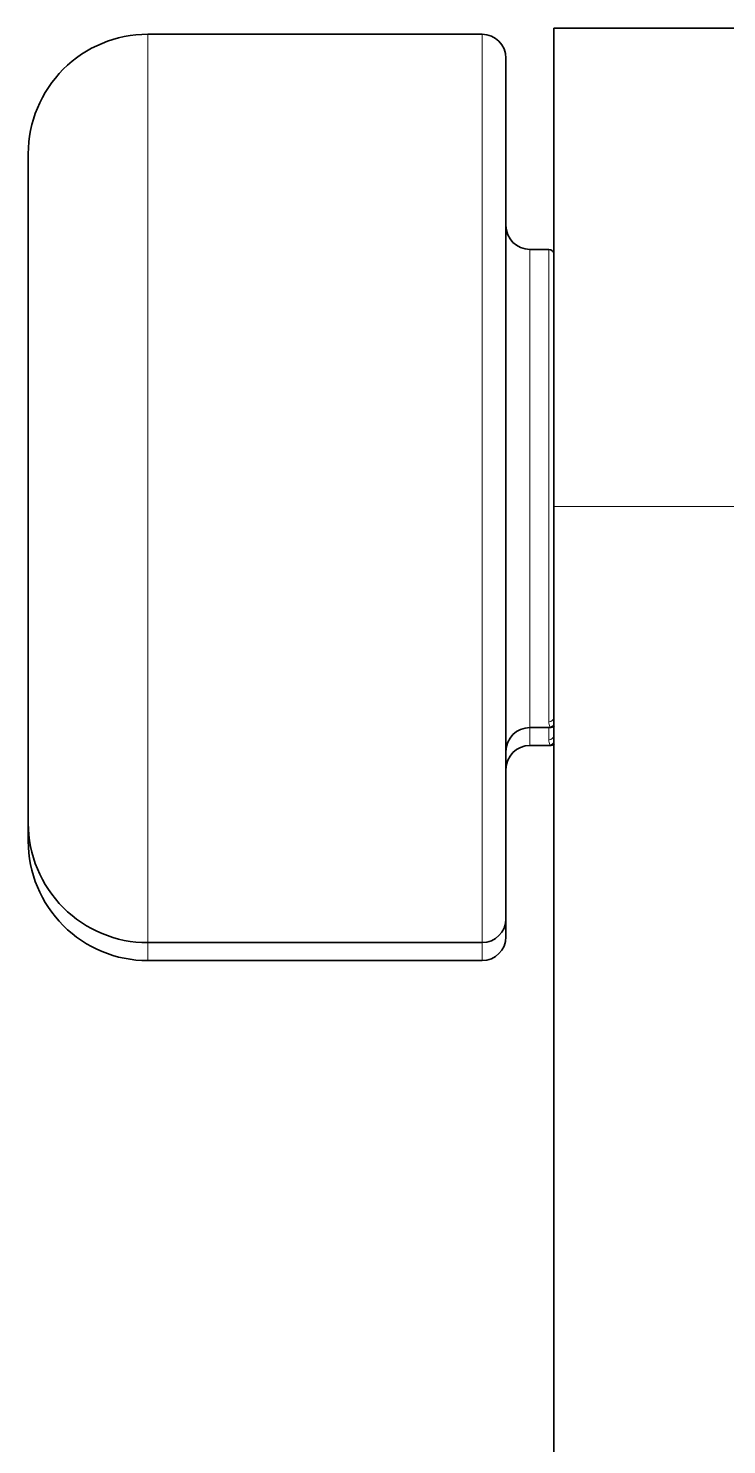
# Model space of a CAD drawing. Extents: x 386 to 1062, y 188 to 634.
# Drawn here: x 582.32 to 585.25, y 431 to 436.92 of the extents above; entities that cross this region are included whole.
import ezdxf

# ---------------------------------------------------------------- set-up
doc = ezdxf.new("R2010")
doc.units = 0

msp = doc.modelspace()

# ---------------------------------------------------------------- linework, layer by layer
at = {"color": 7, "lineweight": 13, "ltscale": 0.089185}
for p, q in [((582.8248, 436.9), (582.8248, 433.3326)), ((584.2249, 436.9), (584.2249, 433.3326))]:
    msp.add_line(p, q, dxfattribs=at)
at = {"color": 7, "lineweight": 35, "ltscale": 0.035001}
for p, q in [((584.2249, 436.9), (582.8248, 436.9)), ((584.2249, 433.1), (582.8248, 433.1)), ((584.2249, 433.0248), (582.8248, 433.0248))]:
    msp.add_line(p, q, dxfattribs=at)
at = {"color": 7, "lineweight": 35, "ltscale": 0.020125}
msp.add_line((585.3298, 436.9248), (584.5248, 436.9248), dxfattribs=at)
at = {"color": 7, "lineweight": 35, "ltscale": 0.05}
msp.add_line((584.5248, 436.9248), (584.5248, 434.9248), dxfattribs=at)
at = {"color": 7, "lineweight": 35, "ltscale": 0.084491}
msp.add_line((584.3248, 436.8), (584.3248, 433.4203), dxfattribs=at)
at = {"color": 7, "lineweight": 35, "ltscale": 0.065715}
msp.add_line((582.3248, 436.4), (582.3248, 433.7714), dxfattribs=at)
at = {"color": 7, "lineweight": 13, "ltscale": 0.04694}
for p, q in [((584.4248, 436), (584.4248, 434.1224)), ((584.5048, 436), (584.5048, 434.1224))]:
    msp.add_line(p, q, dxfattribs=at)
at = {"color": 7, "lineweight": 35, "ltscale": 0.002}
msp.add_line((584.5048, 436), (584.4248, 436), dxfattribs=at)
at = {"color": 7, "lineweight": 35, "ltscale": 0.046001}
msp.add_line((584.5248, 435.98), (584.5248, 434.14), dxfattribs=at)
at = {"color": 7, "lineweight": 35, "ltscale": 0.2125}
msp.add_line((584.5248, 426.4248), (584.5248, 434.9248), dxfattribs=at)
at = {"color": 7, "lineweight": 13, "ltscale": 0.020125}
msp.add_line((585.3298, 434.9248), (584.5248, 434.9248), dxfattribs=at)
at = {"color": 7, "lineweight": 13, "ltscale": 0.00306}
msp.add_line((584.4248, 434.1224), (584.4248, 434), dxfattribs=at)
at = {"color": 7, "lineweight": 13, "ltscale": 0.002471}
msp.add_line((584.5048, 434.1224), (584.5048, 434.0236), dxfattribs=at)
at = {"color": 7, "lineweight": 35, "ltscale": 0.002422}
msp.add_line((584.5248, 434.14), (584.5248, 434.0431), dxfattribs=at)
at = {"color": 7, "lineweight": 35, "ltscale": 0.000547791}
msp.add_line((584.5248, 434.0647), (584.5248, 434.0428), dxfattribs=at)
at = {"color": 7, "lineweight": 13, "ltscale": 0.001881}
for p, q in [((584.4248, 434), (584.4248, 433.9248)), ((582.8248, 433.1), (582.8248, 433.0248)), ((584.2249, 433.1), (584.2249, 433.0248))]:
    msp.add_line(p, q, dxfattribs=at)
at = {"color": 7, "lineweight": 35, "ltscale": 0.002229}
for p, q in [((584.514, 434), (584.4248, 434)), ((584.514, 433.9248), (584.4248, 433.9248))]:
    msp.add_line(p, q, dxfattribs=at)
at = {"color": 7, "lineweight": 13, "ltscale": 0.001293}
msp.add_line((584.5048, 434.0001), (584.5048, 433.9483), dxfattribs=at)
at = {"color": 7, "lineweight": 13, "ltscale": 0.000151149}
for p, q in [((584.514, 434), (584.5089, 434.0032)), ((584.514, 433.9248), (584.5089, 433.928))]:
    msp.add_line(p, q, dxfattribs=at)
at = {"color": 7, "lineweight": 35, "ltscale": 0.00027758}
msp.add_line((584.514, 434), (584.5248, 434.0026), dxfattribs=at)
at = {"color": 7, "lineweight": 13, "ltscale": 0.000115967}
msp.add_line((584.5248, 434.0385), (584.5248, 434.0431), dxfattribs=at)
at = {"color": 7, "lineweight": 35, "ltscale": 0.000867462}
msp.add_line((584.5248, 434.0026), (584.5248, 433.9679), dxfattribs=at)
at = {"color": 7, "lineweight": 13, "ltscale": 0.000299088}
msp.add_line((584.525, 433.9559), (584.5248, 433.9679), dxfattribs=at)
at = {"color": 7, "lineweight": 35, "ltscale": 0.000282565}
msp.add_line((584.514, 433.9248), (584.525, 433.9274), dxfattribs=at)
at = {"color": 7, "lineweight": 35, "ltscale": 0.004285}
for p, q in [((582.3248, 433.7714), (582.3248, 433.6)), ((582.3248, 433.6962), (582.3248, 433.5248))]:
    msp.add_line(p, q, dxfattribs=at)
at = {"color": 7, "lineweight": 35, "ltscale": 0.005508}
msp.add_line((584.3248, 433.4203), (584.3248, 433.2), dxfattribs=at)
at = {"color": 7, "lineweight": 13, "ltscale": 0.005814}
for p, q in [((582.8248, 433.3326), (582.8248, 433.1)), ((584.2249, 433.3326), (584.2249, 433.1))]:
    msp.add_line(p, q, dxfattribs=at)
at = {"color": 7, "lineweight": 35, "ltscale": 0.001862}
msp.add_line((584.3248, 433.1992), (584.3248, 433.1248), dxfattribs=at)
at = {"color": 7, "lineweight": 35}
for centre, radius, start, end in [((582.8248, 436.4), 0.5, 90, 180.00001), ((584.2248, 436.7999), 0.1, 0.03362, 89.96638), ((584.4249, 436.1001), 0.1, 180.03361, 269.96638), ((584.5048, 435.98), 0.02, 0.03362, 89.96638), ((584.4249, 433.8999), 0.1, 90.03362, 179.96639), ((584.4249, 433.8247), 0.1, 90.03362, 179.96639), ((582.8248, 433.6), 0.5, 179.99999, 270), ((582.8248, 433.5248), 0.5, 179.99999, 270), ((584.2248, 433.2001), 0.1, 270.03362, 359.96638), ((584.2248, 433.1248), 0.1, 270.03362, 359.96638)]:
    msp.add_arc(centre, radius, start, end, dxfattribs=at)
at = {"color": 7, "lineweight": 13}
for centre, radius, start, end in [((584.5406, 434.0195), 0.0358, 173.54451, 207.25055), ((584.5051, 434.0434), 0.0198, 269.22185, 359.20008), ((584.5088, 434.0233), 0.0201, 270.34474, 330.10863), ((584.514, 434.0199), 0.0199, 270.00637, 314.02015), ((584.5406, 433.9443), 0.0358, 173.54451, 207.25055), ((584.5051, 433.9681), 0.0198, 269.22185, 359.20008), ((584.5088, 433.9481), 0.0201, 270.34474, 330.10863), ((584.514, 433.9447), 0.0199, 270.00637, 314.02015)]:
    msp.add_arc(centre, radius, start, end, dxfattribs=at)

doc.saveas('drawing.dxf')
